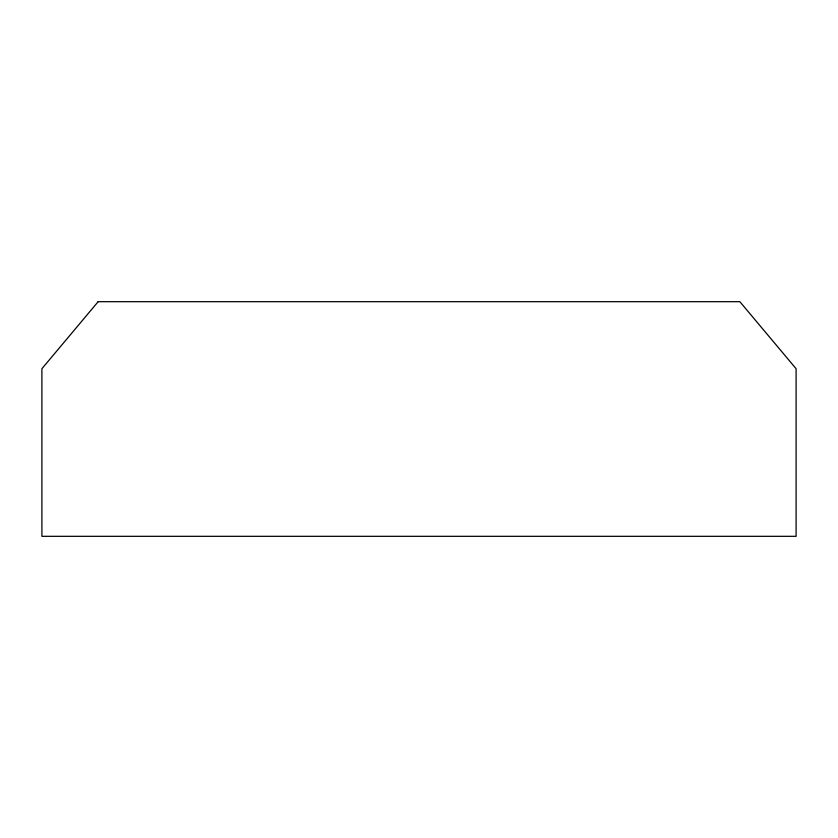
<?xml version="1.0" encoding="UTF-8"?>
<svg xmlns="http://www.w3.org/2000/svg" width="838" height="838" viewBox="0 0 838 838"><rect width="100%" height="100%" fill="white"/><g stroke="black" fill="none" stroke-linecap="round" stroke-linejoin="round"><path stroke-width="1.26" d="M98.151 301.68L41.9 368.72L41.9 536.32L796.1 536.32L796.1 368.72L739.849 301.68L98.151 301.68"/></g></svg>
